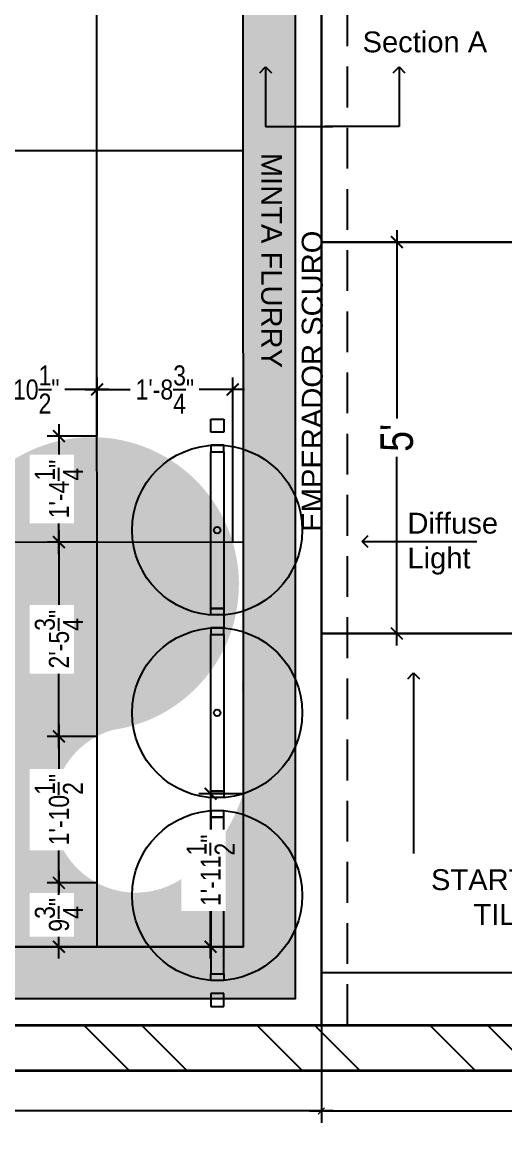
# Model space of a CAD drawing. Header units: inches. Extents: x -109431 to 29005, y -34715 to -1756.
# Drawn here: x -53473.9 to -53399.9, y -17464.5 to -17294.6 of the extents above; entities that cross this region are included whole.
import ezdxf
from ezdxf.lldxf.tags import DXFTag

# ---------------------------------------------------------------- set-up
doc = ezdxf.new("R2010")
doc.units = ezdxf.units.IN
doc.header["$LTSCALE"] = 0.05
doc.header["$MEASUREMENT"] = 0
doc.header["$PDMODE"] = 3
doc.header["$PDSIZE"] = -4
for name, pattern in [('A2-XREF-115_FURN$0$HIDDEN', [0.375, 0.25, -0.125]), ('ACAD_ISO03W100', [30, 12, -18]), ('DASHED2', [0.375, 0.25, -0.125])]:
    doc.linetypes.add(name, pattern=pattern)
doc.layers.get('Defpoints').update_dxf_attribs({"linetype": 'DASHED2'})
for name, color, linetype in [('Flooring Hatch', 251, 'Continuous'), ('Flooring Layout', 7, 'Continuous'), ('Furniture Layout Dotted', 8, 'Continuous'), ('Furniture text & dimension', 7, 'Continuous')]:
    doc.layers.add(name, color=color, linetype=linetype)
for name, color, linetype, lineweight in [('FURNITURE', 1, 'Continuous', 18), ('hatch', 7, 'Continuous', 25), ('WALL', 7, 'Continuous', 35)]:
    doc.layers.add(name, color=color, linetype=linetype, lineweight=lineweight)
doc.styles.add('9-128OF1-4', font='ARIALN.TTF', dxfattribs={"height": 3.0792})
doc.styles.add('PDF Arial', font='arial.ttf')
doc.styles.add('style2', font='stylu.ttf')
tags = doc.linetypes.add('A2-XREF-115_FURN$0$DASHED', pattern=[0.75, 0.5, -0.25]).pattern_tags.tags
tags[6:7] = [DXFTag(74, 4), DXFTag(75, 0), DXFTag(340, '0'), DXFTag(46, 1.0), DXFTag(50, 0.0), DXFTag(44, 0.0), DXFTag(45, 0.0)]
tags[4:5] = [DXFTag(74, 4), DXFTag(75, 0), DXFTag(340, '0'), DXFTag(46, 1.0), DXFTag(50, 0.0), DXFTag(44, 0.0), DXFTag(45, 0.0)]
doc.dimstyles.new('DIM 1-4', dxfattribs={"dimtxt": 3.0792, "dimasz": 1.82, "dimexe": 1.82, "dimexo": 0, "dimgap": 0.09, "dimtad": 0, "dimzin": 0, "dimdsep": 46, "dimlunit": 4, "dimtxsty": '9-128OF1-4', "dimblk": 'ARCHTICK', "dimcen": 1.8125, "dimdle": 1.82, "dimclrd": 8, "dimclre": 8, "dimadec": 0, "dimazin": 0, "dimtfac": 1, "dimtofl": 0, "dimtmove": 0, "dimatfit": 3, "dimldrblk": 'OPEN90', "dimfxl": 1, "dimtolj": 1, "dimtzin": 0, "dimlwd": -1, "dimarcsym": 0})

# ---------------------------------------------------------------- blocks, each defined once
blk = doc.blocks.new('atlantis')
at = {"layer": 'Furniture Layout Dotted', "linetype": 'A2-XREF-115_FURN$0$DASHED', "ltscale": 250}
for p, q in [((-54415.28, -15586.21), (-54415.28, -15791.92)), ((-54432.25, -15701.06), (-54432.25, -15699.06)), ((-54432.25, -15699.06), (-54430.25, -15699.06)), ((-54430.25, -15699.06), (-54430.25, -15701.06)), ((-54430.25, -15701.06), (-54432.25, -15701.06)), ((-54430.25, -15703.06), (-54432.25, -15703.06)), ((-54432.25, -15703.06), (-54432.25, -15704.06)), ((-54430.25, -15704.06), (-54430.25, -15703.06)), ((-54432.25, -15728.06), (-54432.25, -15704.06)), ((-54432.25, -15704.06), (-54430.25, -15704.06)), ((-54432.25, -15704.06), (-54430.25, -15704.06)), ((-54430.25, -15704.06), (-54430.25, -15728.06)), ((-54430.25, -15728.06), (-54432.25, -15728.06)), ((-54432.25, -15729.06), (-54432.25, -15728.06)), ((-54432.25, -15728.06), (-54430.25, -15728.06)), ((-54430.25, -15729.06), (-54432.25, -15729.06)), ((-54430.25, -15728.06), (-54430.25, -15729.06)), ((-54430.25, -15729.06), (-54430.25, -15731.06)), ((-54430.25, -15731.06), (-54432.25, -15731.06)), ((-54432.25, -15731.06), (-54432.25, -15732.06)), ((-54432.25, -15756.06), (-54432.25, -15732.06)), ((-54432.25, -15732.06), (-54430.25, -15732.06)), ((-54432.25, -15732.06), (-54430.25, -15732.06)), ((-54430.25, -15732.06), (-54430.25, -15731.06)), ((-54430.25, -15732.06), (-54430.25, -15756.06)), ((-54430.25, -15756.06), (-54432.25, -15756.06)), ((-54432.25, -15757.06), (-54432.25, -15756.06)), ((-54432.25, -15756.06), (-54430.25, -15756.06)), ((-54430.25, -15756.06), (-54430.25, -15757.06)), ((-54430.25, -15757.06), (-54432.25, -15757.06)), ((-54430.25, -15759.06), (-54432.25, -15759.06)), ((-54432.25, -15759.06), (-54432.25, -15760.06)), ((-54430.25, -15760.06), (-54430.25, -15759.06)), ((-54430.25, -15760.06), (-54432.25, -15760.06)), ((-54432.25, -15760.06), (-54432.25, -15784.06)), ((-54432.25, -15760.06), (-54430.25, -15760.06)), ((-54430.25, -15784.06), (-54430.25, -15760.06)), ((-54432.25, -15784.06), (-54430.25, -15784.06)), ((-54432.25, -15785.06), (-54432.25, -15784.06)), ((-54432.25, -15784.06), (-54430.25, -15784.06)), ((-54430.25, -15785.06), (-54432.25, -15785.06)), ((-54430.25, -15784.06), (-54430.25, -15785.06)), ((-54258.95, -15783.92), (-54415.28, -15783.92)), ((-54430.25, -15787.06), (-54432.25, -15787.06)), ((-54432.25, -15787.06), (-54432.25, -15789.06)), ((-54430.25, -15789.06), (-54430.25, -15787.06)), ((-54432.25, -15789.06), (-54430.25, -15789.06)), ((-54660.71, -15791.88), (-54231.92, -15791.94))]:
    blk.add_line(p, q, dxfattribs=at)
for centre, radius in [((-54431.25, -15716.06), 13.04), ((-54431.25, -15716.06), 0.5), ((-54431.25, -15744.06), 13.04), ((-54431.25, -15744.06), 0.5), ((-54431.25, -15772.06), 13.04), ((-54431.25, -15772.06), 0.5)]:
    blk.add_circle(centre, radius, dxfattribs=at)
blk = doc.blocks.new('_ArchTick')
at = {"color": 0, "const_width": 0.15}
blk.add_lwpolyline([(-0.5, -0.5), (0.5, 0.5)], dxfattribs=at)
blk = doc.blocks.new('*D312')
at = {"layer": 'Defpoints', "color": 0, "ltscale": 50, "transparency": 16777216}
for p in [(-53484.88, -17350.87), (-53462.43, -17358.01), (-53484.88, -17374.24)]:
    blk.add_point(p, dxfattribs=at)
at = {"layer": 'Flooring Layout', "color": 8, "linetype": 'ACAD_ISO03W100', "lineweight": -2, "ltscale": 50, "transparency": 16777216}
for p, q in [((-53484.88, -17374.24), (-53484.88, -17349.05)), ((-53462.43, -17358.01), (-53462.43, -17349.05))]:
    blk.add_line(p, q, dxfattribs=at)
at = {"layer": 'Flooring Layout', "color": 8, "linetype": 'ACAD_ISO03W100', "ltscale": 50, "transparency": 16777216}
for p, q in [((-53486.7, -17350.87), (-53478.89, -17350.87)), ((-53460.61, -17350.87), (-53468.42, -17350.87))]:
    blk.add_line(p, q, dxfattribs=at)
at = {"layer": 'Flooring Layout', "color": 8, "ltscale": 50, "transparency": 16777216, "xscale": 1.82, "yscale": 1.82, "zscale": 1.82, "rotation": 180}
blk.add_blockref('_ArchTick', (-53484.88, -17350.87), dxfattribs=at)
at = {"layer": 'Flooring Layout', "color": 8, "ltscale": 50, "transparency": 16777216, "xscale": 1.82, "yscale": 1.82, "zscale": 1.82}
blk.add_blockref('_ArchTick', (-53462.43, -17350.87), dxfattribs=at)
at = {"layer": 'Flooring Layout', "color": 0, "ltscale": 50, "transparency": 16777216, "insert": (-53473.66, -17350.87), "char_height": 3.0792, "attachment_point": 5, "style": '9-128OF1-4', "bg_fill": 3, "box_fill_scale": 1.25, "bg_fill_color": 256, "bg_fill_true_color": 13158600, "bg_fill_transparency": 0}
blk.add_mtext('\\A1;1\'-10{\\H1x;\\S1/2;}"', dxfattribs=at)
blk = doc.blocks.new('_Open90')
at = {"color": 0, "linetype": 'ByBlock', "lineweight": -2}
for p, q in [((0, 0), (-1, 0)), ((-0.5, 0.5), (0, 0)), ((0, 0), (-0.5, -0.5))]:
    blk.add_line(p, q, dxfattribs=at)
blk = doc.blocks.new('*D313')
at = {"layer": 'Defpoints', "color": 0, "ltscale": 50, "transparency": 16777216}
for p in [(-53441.64, -17350.87), (-53462.43, -17358.01), (-53441.64, -17374.24)]:
    blk.add_point(p, dxfattribs=at)
at = {"layer": 'Flooring Layout', "color": 8, "linetype": 'ACAD_ISO03W100', "lineweight": -2, "ltscale": 50, "transparency": 16777216}
for p, q in [((-53462.43, -17358.01), (-53462.43, -17349.05)), ((-53441.64, -17374.24), (-53441.64, -17349.05))]:
    blk.add_line(p, q, dxfattribs=at)
at = {"layer": 'Flooring Layout', "color": 8, "linetype": 'ACAD_ISO03W100', "ltscale": 50, "transparency": 16777216}
for p, q in [((-53464.25, -17350.87), (-53456.33, -17350.87)), ((-53439.82, -17350.87), (-53447.74, -17350.87))]:
    blk.add_line(p, q, dxfattribs=at)
at = {"layer": 'Flooring Layout', "color": 8, "ltscale": 50, "transparency": 16777216, "xscale": 1.82, "yscale": 1.82, "zscale": 1.82, "rotation": 180}
blk.add_blockref('_ArchTick', (-53462.43, -17350.87), dxfattribs=at)
at = {"layer": 'Flooring Layout', "color": 8, "ltscale": 50, "transparency": 16777216, "xscale": 1.82, "yscale": 1.82, "zscale": 1.82}
blk.add_blockref('_ArchTick', (-53441.64, -17350.87), dxfattribs=at)
at = {"layer": 'Flooring Layout', "color": 0, "ltscale": 50, "transparency": 16777216, "insert": (-53452.04, -17350.87), "char_height": 3.0792, "attachment_point": 5, "style": '9-128OF1-4', "bg_fill": 3, "box_fill_scale": 1.25, "bg_fill_color": 256, "bg_fill_true_color": 13158600, "bg_fill_transparency": 0}
blk.add_mtext('\\A1;1\'-8{\\H1x;\\S3/4;}"', dxfattribs=at)
blk = doc.blocks.new('*D330')
at = {"layer": 'Defpoints', "color": 0, "ltscale": 50, "transparency": 16777216}
for p in [(-53462.42, -17426.47), (-53468.28, -17436.27), (-53462.42, -17436.27)]:
    blk.add_point(p, dxfattribs=at)
at = {"layer": 'Flooring Layout', "color": 8, "linetype": 'ACAD_ISO03W100', "ltscale": 50, "transparency": 16777216}
for p, q in [((-53468.28, -17424.65), (-53468.28, -17428.87)), ((-53468.28, -17438.09), (-53468.28, -17433.88))]:
    blk.add_line(p, q, dxfattribs=at)
at = {"layer": 'Flooring Layout', "color": 8, "linetype": 'ACAD_ISO03W100', "lineweight": -2, "ltscale": 50, "transparency": 16777216}
for p, q in [((-53462.42, -17426.47), (-53470.1, -17426.47)), ((-53462.42, -17436.27), (-53470.1, -17436.27))]:
    blk.add_line(p, q, dxfattribs=at)
at = {"layer": 'Flooring Layout', "color": 8, "ltscale": 50, "transparency": 16777216, "xscale": 1.82, "yscale": 1.82, "zscale": 1.82}
for p, rotation in [((-53468.28, -17426.47), 90), ((-53468.28, -17436.27), 270)]:
    blk.add_blockref('_ArchTick', p, dxfattribs=dict(at, rotation=rotation))
at = {"layer": 'Flooring Layout', "color": 0, "ltscale": 50, "transparency": 16777216, "insert": (-53468.28, -17431.37), "char_height": 3.0792, "attachment_point": 5, "rotation": 90, "style": '9-128OF1-4', "bg_fill": 3, "box_fill_scale": 1.25, "bg_fill_color": 256, "bg_fill_true_color": 13158600, "bg_fill_transparency": 0}
blk.add_mtext('\\A1;9{\\H1x;\\S3/4;}"', dxfattribs=at)
blk = doc.blocks.new('*D331')
at = {"layer": 'Defpoints', "color": 0, "ltscale": 50, "transparency": 16777216}
for p in [(-53468.28, -17404.03), (-53462.43, -17404.03), (-53462.42, -17426.47)]:
    blk.add_point(p, dxfattribs=at)
at = {"layer": 'Flooring Layout', "color": 8, "linetype": 'ACAD_ISO03W100', "ltscale": 50, "transparency": 16777216}
for p, q in [((-53468.28, -17402.21), (-53468.28, -17410.01)), ((-53468.28, -17428.29), (-53468.28, -17420.49))]:
    blk.add_line(p, q, dxfattribs=at)
at = {"layer": 'Flooring Layout', "color": 8, "linetype": 'ACAD_ISO03W100', "lineweight": -2, "ltscale": 50, "transparency": 16777216}
for p, q in [((-53462.43, -17404.03), (-53470.1, -17404.03)), ((-53462.42, -17426.47), (-53470.1, -17426.47))]:
    blk.add_line(p, q, dxfattribs=at)
at = {"layer": 'Flooring Layout', "color": 8, "ltscale": 50, "transparency": 16777216, "xscale": 1.82, "yscale": 1.82, "zscale": 1.82}
for p, rotation in [((-53468.28, -17404.03), 90), ((-53468.28, -17426.47), 270)]:
    blk.add_blockref('_ArchTick', p, dxfattribs=dict(at, rotation=rotation))
at = {"layer": 'Flooring Layout', "color": 0, "ltscale": 50, "transparency": 16777216, "insert": (-53468.28, -17415.25), "char_height": 3.0792, "attachment_point": 5, "rotation": 90, "style": '9-128OF1-4', "bg_fill": 3, "box_fill_scale": 1.25, "bg_fill_color": 256, "bg_fill_true_color": 13158600, "bg_fill_transparency": 0}
blk.add_mtext('\\A1;1\'-10{\\H1x;\\S1/2;}"', dxfattribs=at)
blk = doc.blocks.new('*D332')
at = {"layer": 'Defpoints', "color": 0, "ltscale": 50, "transparency": 16777216}
for p in [(-53468.28, -17374.24), (-53462.43, -17374.24), (-53462.43, -17404.03)]:
    blk.add_point(p, dxfattribs=at)
at = {"layer": 'Flooring Layout', "color": 8, "linetype": 'ACAD_ISO03W100', "ltscale": 50, "transparency": 16777216}
for p, q in [((-53468.28, -17372.42), (-53468.28, -17384.7)), ((-53468.28, -17405.85), (-53468.28, -17393.56))]:
    blk.add_line(p, q, dxfattribs=at)
at = {"layer": 'Flooring Layout', "color": 8, "linetype": 'ACAD_ISO03W100', "lineweight": -2, "ltscale": 50, "transparency": 16777216}
for p, q in [((-53462.43, -17374.24), (-53470.1, -17374.24)), ((-53462.43, -17404.03), (-53470.1, -17404.03))]:
    blk.add_line(p, q, dxfattribs=at)
at = {"layer": 'Flooring Layout', "color": 8, "ltscale": 50, "transparency": 16777216, "xscale": 1.82, "yscale": 1.82, "zscale": 1.82}
for p, rotation in [((-53468.28, -17374.24), 90), ((-53468.28, -17404.03), 270)]:
    blk.add_blockref('_ArchTick', p, dxfattribs=dict(at, rotation=rotation))
at = {"layer": 'Flooring Layout', "color": 0, "ltscale": 50, "transparency": 16777216, "insert": (-53468.28, -17389.13), "char_height": 3.0792, "attachment_point": 5, "rotation": 90, "style": '9-128OF1-4', "bg_fill": 3, "box_fill_scale": 1.25, "bg_fill_color": 256, "bg_fill_true_color": 13158600, "bg_fill_transparency": 0}
blk.add_mtext('\\A1;2\'-5{\\H1x;\\S3/4;}"', dxfattribs=at)
blk = doc.blocks.new('*D333')
at = {"layer": 'Defpoints', "color": 0, "ltscale": 50, "transparency": 16777216}
for p in [(-53468.28, -17358.01), (-53462.43, -17358.01), (-53462.43, -17374.24)]:
    blk.add_point(p, dxfattribs=at)
at = {"layer": 'Flooring Layout', "color": 8, "linetype": 'ACAD_ISO03W100', "ltscale": 50, "transparency": 16777216}
for p, q in [((-53468.28, -17356.19), (-53468.28, -17361.83)), ((-53468.28, -17376.06), (-53468.28, -17370.41))]:
    blk.add_line(p, q, dxfattribs=at)
at = {"layer": 'Flooring Layout', "color": 8, "linetype": 'ACAD_ISO03W100', "lineweight": -2, "ltscale": 50, "transparency": 16777216}
for p, q in [((-53462.43, -17358.01), (-53470.1, -17358.01)), ((-53462.43, -17374.24), (-53470.1, -17374.24))]:
    blk.add_line(p, q, dxfattribs=at)
at = {"layer": 'Flooring Layout', "color": 8, "ltscale": 50, "transparency": 16777216, "xscale": 1.82, "yscale": 1.82, "zscale": 1.82}
for p, rotation in [((-53468.28, -17358.01), 90), ((-53468.28, -17374.24), 270)]:
    blk.add_blockref('_ArchTick', p, dxfattribs=dict(at, rotation=rotation))
at = {"layer": 'Flooring Layout', "color": 0, "ltscale": 50, "transparency": 16777216, "insert": (-53468.28, -17366.12), "char_height": 3.0792, "attachment_point": 5, "rotation": 90, "style": '9-128OF1-4', "bg_fill": 3, "box_fill_scale": 1.25, "bg_fill_color": 256, "bg_fill_true_color": 13158600, "bg_fill_transparency": 0}
blk.add_mtext('\\A1;1\'-4{\\H1x;\\S1/4;}"', dxfattribs=at)
blk = doc.blocks.new('*D334')
at = {"layer": 'Defpoints', "color": 0, "ltscale": 50, "transparency": 16777216}
for p in [(-53440.05, -17412.83), (-53445.02, -17436.27), (-53440.04, -17436.27)]:
    blk.add_point(p, dxfattribs=at)
at = {"layer": 'Flooring Layout', "color": 8, "linetype": 'ACAD_ISO03W100', "ltscale": 50, "transparency": 16777216}
for p, q in [((-53445.02, -17411.01), (-53445.02, -17419.31)), ((-53445.02, -17438.09), (-53445.02, -17429.79))]:
    blk.add_line(p, q, dxfattribs=at)
at = {"layer": 'Flooring Layout', "color": 8, "linetype": 'ACAD_ISO03W100', "lineweight": -2, "ltscale": 50, "transparency": 16777216}
for p, q in [((-53440.05, -17412.83), (-53446.84, -17412.83)), ((-53440.04, -17436.27), (-53446.84, -17436.27))]:
    blk.add_line(p, q, dxfattribs=at)
at = {"layer": 'Flooring Layout', "color": 8, "ltscale": 50, "transparency": 16777216, "xscale": 1.82, "yscale": 1.82, "zscale": 1.82}
for p, rotation in [((-53445.02, -17412.83), 90), ((-53445.02, -17436.27), 270)]:
    blk.add_blockref('_ArchTick', p, dxfattribs=dict(at, rotation=rotation))
at = {"layer": 'Flooring Layout', "color": 0, "ltscale": 50, "transparency": 16777216, "insert": (-53445.02, -17424.55), "char_height": 3.0792, "attachment_point": 5, "rotation": 90, "style": '9-128OF1-4', "bg_fill": 3, "box_fill_scale": 1.25, "bg_fill_color": 256, "bg_fill_true_color": 13158600, "bg_fill_transparency": 0}
blk.add_mtext('\\A1;1\'-11{\\H1x;\\S1/2;}"', dxfattribs=at)
blk = doc.blocks.new('*D335')
at = {"layer": 'Defpoints', "color": 0, "ltscale": 50, "transparency": 16777216}
for p in [(-53416.47, -17328.27), (-53416.47, -17388.27), (-53416.47, -17388.27)]:
    blk.add_point(p, dxfattribs=at)
at = {"layer": 'Flooring Layout', "color": 8, "linetype": 'ACAD_ISO03W100', "ltscale": 50, "transparency": 16777216}
for p, q in [((-53416.47, -17326.45), (-53416.47, -17356.29)), ((-53416.47, -17390.09), (-53416.47, -17360.24))]:
    blk.add_line(p, q, dxfattribs=at)
at = {"layer": 'Flooring Layout', "color": 8, "linetype": 'ACAD_ISO03W100', "lineweight": -2, "ltscale": 50, "transparency": 16777216}
for p, q in [((-53416.47, -17328.27), (-53418.29, -17328.27)), ((-53416.47, -17388.27), (-53418.29, -17388.27))]:
    blk.add_line(p, q, dxfattribs=at)
at = {"layer": 'Flooring Layout', "color": 8, "ltscale": 50, "transparency": 16777216, "xscale": 1.82, "yscale": 1.82, "zscale": 1.82}
for p, rotation in [((-53416.47, -17328.27), 90), ((-53416.47, -17388.27), 270)]:
    blk.add_blockref('_ArchTick', p, dxfattribs=dict(at, rotation=rotation))
at = {"layer": 'Flooring Layout', "color": 0, "ltscale": 50, "transparency": 16777216, "insert": (-53416.47, -17358.27), "char_height": 3.0792, "attachment_point": 5, "rotation": 90, "style": '9-128OF1-4', "bg_fill": 3, "box_fill_scale": 1.25, "bg_fill_color": 256, "bg_fill_true_color": 13158600, "bg_fill_transparency": 0}
blk.add_mtext("\\A1;{\\H1.6238x;5'}", dxfattribs=at)
blk = doc.blocks.new('*D338')
at = {"layer": 'Defpoints', "color": 0, "ltscale": 50, "transparency": 16777216}
for p in [(-53428.04, -17448.27), (-53610.42, -17449.91), (-53428.04, -17461.43)]:
    blk.add_point(p, dxfattribs=at)
at = {"layer": 'Furniture text & dimension', "color": 8, "lineweight": -2, "ltscale": 50, "transparency": 16777216}
for p, q in [((-53428.04, -17448.27), (-53428.04, -17463.25)), ((-53610.42, -17449.91), (-53610.42, -17463.25))]:
    blk.add_line(p, q, dxfattribs=at)
at = {"layer": 'Furniture text & dimension', "color": 8, "ltscale": 50, "transparency": 16777216}
for p, q in [((-53612.24, -17461.43), (-53527.83, -17461.43)), ((-53426.22, -17461.43), (-53510.64, -17461.43))]:
    blk.add_line(p, q, dxfattribs=at)
at = {"layer": 'Furniture text & dimension', "color": 8, "ltscale": 50, "transparency": 16777216, "rotation": 180}
blk.add_blockref('_ArchTick', (-53610.42, -17461.43), dxfattribs=at)
at = {"layer": 'Furniture text & dimension', "color": 8, "ltscale": 50, "transparency": 16777216}
blk.add_blockref('_ArchTick', (-53428.04, -17461.43), dxfattribs=at)
at = {"layer": 'Furniture text & dimension', "color": 0, "ltscale": 50, "transparency": 16777216, "insert": (-53519.23, -17461.43), "char_height": 3, "attachment_point": 5, "style": 'style2'}
blk.add_mtext('\\A1;15\'-2{\\H1x;\\S3#8;}"', dxfattribs=at)
blk = doc.blocks.new('*D358')
at = {"layer": 'Defpoints', "color": 0, "ltscale": 50, "transparency": 16777216}
for p in [(-53428.04, -17448.27), (-53244.68, -17448.29), (-53244.68, -17461.43)]:
    blk.add_point(p, dxfattribs=at)
at = {"layer": 'Furniture text & dimension', "color": 8, "lineweight": -2, "ltscale": 50, "transparency": 16777216}
for p, q in [((-53428.04, -17448.27), (-53428.04, -17463.25)), ((-53244.68, -17448.29), (-53244.68, -17463.25))]:
    blk.add_line(p, q, dxfattribs=at)
at = {"layer": 'Furniture text & dimension', "color": 8, "ltscale": 50, "transparency": 16777216}
for p, q in [((-53429.86, -17461.43), (-53344.96, -17461.43)), ((-53242.86, -17461.43), (-53327.77, -17461.43))]:
    blk.add_line(p, q, dxfattribs=at)
at = {"layer": 'Furniture text & dimension', "color": 8, "ltscale": 50, "transparency": 16777216, "rotation": 180}
blk.add_blockref('_ArchTick', (-53428.04, -17461.43), dxfattribs=at)
at = {"layer": 'Furniture text & dimension', "color": 8, "ltscale": 50, "transparency": 16777216}
blk.add_blockref('_ArchTick', (-53244.68, -17461.43), dxfattribs=at)
at = {"layer": 'Furniture text & dimension', "color": 0, "ltscale": 50, "transparency": 16777216, "insert": (-53336.36, -17461.43), "char_height": 3, "attachment_point": 5, "style": 'style2'}
blk.add_mtext('\\A1;15\'-3{\\H1x;\\S3#8;}"', dxfattribs=at)

msp = doc.modelspace()

# ---------------------------------------------------------------- hatches: boundary and pattern name
at = {"layer": 'Flooring Hatch', "ltscale": 50, "true_color": 0x939598}
h = msp.add_hatch(color=252, dxfattribs=at)
h.dxf.hatch_style = 1
h.paths.add_polyline_path([(-53432.0671, -17267.2335), (-53440.0671, -17267.2335), (-53440.04394, -17436.26858), (-53598.42274, -17436.26858), (-53598.42274, -17436.26118), (-53598.44768, -17254.2335), (-53444.22755, -17254.2335), (-53444.22755, -17250.2335), (-53432.06942, -17250.2335), (-53432.06997, -17246.2335), (-53606.44877, -17246.2335), (-53606.42164, -17444.26858), (-53432.04284, -17444.26858)])
h = msp.add_hatch(color=252, dxfattribs=at)
h.dxf.hatch_style = 1
edge = h.paths.add_edge_path(flags=17)
edge.add_line((-53440.0423, -17398.66508), (-53440.0423, -17394.39326))
edge.add_arc((-53426.73476, -17396.52917), 13.47786, 170.8815829, 189.1184171)
edge = h.paths.add_edge_path()
edge.add_line((-53440.0423, -17436.26858), (-53440.0423, -17412.75665))
edge.add_arc((-53463.69803, -17405.58414), 24.7192, 311.0987348, 343.1324884, ccw=False)
edge.add_arc((-53456.47819, -17415.253), 12.71989, 106.3275358, 315.2247465, ccw=False)
edge.add_arc((-53463.23682, -17380.72258), 22.54926, 278.1140987, 525.6090517)
edge.add_arc((-53505.37004, -17374.77782), 20.29436, 227.7775055, 359.0388098, ccw=False)
edge.add_arc((-53505.90781, -17371.87615), 22.20628, 149.6625461, 233.8475611, ccw=False)
edge.add_arc((-53555.03493, -17339.23082), 36.83623, 324.4269562, 457.1545705)
edge.add_arc((-53551.75103, -17336.28674), 34.51497, 103.1832978, 248.8567444)
edge.add_arc((-53573.23246, -17401.16517), 33.91182, -1.1382231, 74.553803, ccw=False)
edge.add_arc((-53571.89709, -17400.97395), 32.58123, 215.5026642, 358.4789252, ccw=False)
edge.add_line((-53598.4211, -17419.8952), (-53598.4211, -17436.26858))
edge.add_line((-53598.4211, -17436.26858), (-53440.0423, -17436.26858))
at = {"layer": 'hatch', "ltscale": 0.25}
h = msp.add_hatch(dxfattribs=at)
h.set_pattern_fill('ANSI32', color=8, scale=50, angle=270)
h.set_pattern_definition([(315, (-1616.29, 0.002), (13.258252, 13.258252), []), (315, (-1616.29, -8.837), (13.258252, 13.258252), [])])
h.paths.add_polyline_path([(-53244.68125, -17218.29479), (-53244.68125, -17448.29479), (-53673.47797, -17448.2335), (-53673.47797, -17455.2335), (-53234.68125, -17455.2335), (-53234.68125, -17186.2335), (-53417.45879, -17186.2335), (-53417.45879, -17196.2335), (-53393.47755, -17196.2335), (-53381.97755, -17196.2335), (-53381.97755, -17207.2335), (-53283.18125, -17215.19303), (-53271.68125, -17216.11953)])
h.paths.add_polyline_path([(-53272.09569, -17215.08883), (-53272.09569, -17222.18024), (-53263.85285, -17222.18024), (-53263.85285, -17215.08883)], flags=24)

# ---------------------------------------------------------------- linework, layer by layer
at = {"layer": 'Flooring Layout', "ltscale": 50}
for p, q in [((-53428.0423, -17448.26858), (-53428.0423, -17196.2335)), ((-53598.42274, -17436.26118), (-53440.04394, -17436.26858)), ((-53428.0423, -17448.26858), (-53244.68125, -17448.29479))]:
    msp.add_line(p, q, dxfattribs=at)
at = {"layer": 'Flooring Layout', "color": 40, "linetype": 'A2-XREF-115_FURN$0$HIDDEN', "ltscale": 500, "true_color": 0xf8d731}
msp.add_line((-53424.03901, -17448.26915), (-53424.01633, -17229.11947), dxfattribs=at)
at = {"layer": 'Flooring Layout', "color": 9, "ltscale": 50, "true_color": 0xc7c8ca}
for p, q in [((-53462.42274, -17436.26858), (-53462.44768, -17254.2335)), ((-53598.43946, -17314.23163), (-53440.03861, -17314.23903)), ((-53598.43124, -17374.23163), (-53440.04141, -17374.23903))]:
    msp.add_line(p, q, dxfattribs=at)
at = {"layer": 'Flooring Layout', "color": 8, "ltscale": 50}
for points in [[(-53610.44932, -17242.2335), (-53428.07052, -17242.2335), (-53428.0423, -17448.26858), (-53610.4211, -17448.26858)], [(-53606.44877, -17246.2335), (-53432.06997, -17246.2335), (-53432.04284, -17444.26858), (-53606.42164, -17444.26858)], [(-53598.44768, -17254.2335), (-53440.06888, -17254.2335), (-53440.04394, -17436.26858), (-53598.42274, -17436.26858)]]:
    msp.add_lwpolyline(points, close=True, dxfattribs=at)
at = {"layer": 'Flooring Layout', "color": 9, "ltscale": 50, "true_color": 0xc7c8ca}
for points in [[(-53380.0423, -17268.26858), (-53428.0423, -17268.26858), (-53428.0423, -17328.26858), (-53380.0423, -17328.26858)], [(-53380.0423, -17328.26858), (-53428.0423, -17328.26858), (-53428.0423, -17388.26858), (-53380.0423, -17388.26858)], [(-53380.0423, -17388.26858), (-53428.0423, -17388.26858), (-53428.0423, -17448.26858), (-53380.0423, -17448.26858)]]:
    msp.add_lwpolyline(points, close=True, dxfattribs=at)
at = {"layer": 'FURNITURE', "linetype": 'A2-XREF-115_FURN$0$DASHED', "ltscale": 250}
msp.add_line((-53428.0423, -17242.56577), (-53428.0423, -17448.26858), dxfattribs=at)
at = {"layer": 'WALL', "ltscale": 0.25}
for p, q in [((-53673.47755, -17448.2335), (-53244.68125, -17448.29479)), ((-53855.97755, -17455.2335), (-53234.68125, -17455.2335))]:
    msp.add_line(p, q, dxfattribs=at)

# ---------------------------------------------------------------- block references
at = {"layer": 'FURNITURE'}
msp.add_blockref('atlantis', (987.23736, -1656.35358), dxfattribs=at)

# ---------------------------------------------------------------- texts
at = {"layer": 'Flooring Hatch', "color": 1, "char_height": 3.1965877, "attachment_point": 4, "style": 'PDF Arial'}
for s, insert, width in [('{\\C177;\\c8991017;Section A}', (-53421.72989, -17297.62198), 62.9199867), ('\\pi3.94734,t10.34051;STARTING\\P\\pi10.45281,t16.84598;TILE', (-53415.18415, -17428.65303), 29.9916857)]:
    msp.add_mtext(s, dxfattribs=dict(at, insert=insert, width=width))
for s, insert, width, rotation in [('MINTA FLURRY', (-53435.68414, -17314.59118), 45.3482862, 270), ('EMPERADOR SCURO', (-53429.42689, -17372.66421), 60.9127845, 90)]:
    msp.add_mtext(s, dxfattribs=dict(at, insert=insert, width=width, rotation=rotation))

# ---------------------------------------------------------------- dimensions: what is measured, and where the dimension line sits
at = {"layer": 'Furniture text & dimension', "ltscale": 50}
for base, p1, p2, picture, middle in [((-53428.0423, -17461.43137), (-53610.4211, -17449.9084), (-53428.0423, -17448.26858), '*D338', (-53519.2317, -17461.43137)), ((-53244.68125, -17461.43137), (-53428.0423, -17448.26858), (-53244.68125, -17448.29479), '*D358', (-53336.36177, -17461.43137))]:
    dim = msp.add_linear_dim(base=base, p1=p1, p2=p2, dimstyle='DIM 1-4', override={"dimtxt": 3, "dimasz": 1, "dimdec": 3, "dimtxsty": 'style2', "dimtdec": 3, "dimtmove": 1, "dimfxl": 0, "dimfrac": 1, "dimarcsym": 1}, dxfattribs=at)
    dim.commit()
    dim.dimension.update_dxf_attribs({"geometry": picture, "text_midpoint": middle})

# ---------------------------------------------------------------- leaders
at = {"layer": 'Flooring Layout', "ltscale": 50}
for points, override in [([(-53436.58967, -17301.40522), (-53436.58967, -17310.55796), (-53426.27914, -17310.55796)], {"dimclrd": 5, "dimfxl": 0.1875, "dimtfill": 1, "dimarcsym": 1}), ([(-53416.13303, -17301.40522), (-53416.13303, -17310.55796), (-53427.49099, -17310.55796)], {"dimgap": 0.09, "dimtad": 0, "dimclrd": 5, "dimfxl": 0.1875, "dimtfill": 1, "dimarcsym": 1}), ([(-53413.89178, -17394.28105), (-53413.89178, -17421.95009)], {"dimgap": 0.09, "dimtad": 0, "dimclrd": 1, "dimfxl": 0.1875, "dimtfill": 1, "dimarcsym": 1})]:
    msp.add_leader(points, dimstyle='DIM 1-4', override=override, dxfattribs=at)

# ---------------------------------------------------------------- next in the draw order: dimensions: what is measured, and where the dimension line sits
dim = msp.add_linear_dim(base=(-53416.47185, -17388.26858), p1=(-53416.47185, -17328.26858), p2=(-53416.47185, -17388.26858), angle=90, text='{\\H1.6238x;<>}', dimstyle='DIM 1-4', override={"dimfxl": 0.1875, "dimtfill": 1, "dimarcsym": 1}, dxfattribs=at)
dim.commit()
dim.dimension.update_dxf_attribs({"geometry": '*D335', "text_midpoint": (-53416.47185, -17358.26858)})
dim = msp.add_linear_dim(base=(-53484.8814, -17350.86745), p1=(-53462.43346, -17358.00628), p2=(-53484.8814, -17374.23694), dimstyle='DIM 1-4', override={"dimfxl": 0.1875, "dimtfill": 1, "dimarcsym": 1}, dxfattribs=at)
dim.commit()
dim.dimension.update_dxf_attribs({"geometry": '*D312', "text_midpoint": (-53473.65743, -17350.86745)})
for base, p1, p2, picture, middle in [((-53445.01663, -17436.26858), (-53440.04715, -17412.83174), (-53440.04394, -17436.26858), '*D334', (-53445.01663, -17424.55016)), ((-53468.28133, -17436.26753), (-53462.42408, -17426.4746), (-53462.42274, -17436.26753), '*D330', (-53468.28133, -17431.37107))]:
    dim = msp.add_linear_dim(base=base, p1=p1, p2=p2, angle=90, dimstyle='DIM 1-4', override={"dimfxl": 0.1875, "dimtfill": 1, "dimarcsym": 1}, dxfattribs=at)
    dim.commit()
    dim.dimension.update_dxf_attribs({"geometry": picture, "text_midpoint": middle})

# ---------------------------------------------------------------- next in the draw order: texts
at = {"layer": 'Flooring Hatch', "color": 1, "insert": (-53414.84706, -17374.49974), "char_height": 3.196588, "width": 62.9199867, "attachment_point": 4, "style": 'PDF Arial'}
msp.add_mtext('Diffuse\\PLight', dxfattribs=at)

# ---------------------------------------------------------------- next in the draw order: dimensions: what is measured, and where the dimension line sits
at = {"layer": 'Flooring Layout', "ltscale": 50}
dim = msp.add_linear_dim(base=(-53441.63829, -17350.86745), p1=(-53462.43346, -17358.00628), p2=(-53441.63829, -17374.23896), dimstyle='DIM 1-4', override={"dimtmove": 1, "dimfxl": 0.1875, "dimtfill": 1, "dimarcsym": 1}, dxfattribs=at)
dim.commit()
dim.dimension.update_dxf_attribs({"geometry": '*D313', "text_midpoint": (-53452.03587, -17350.86745)})
dim = msp.add_linear_dim(base=(-53468.28133, -17404.027), p1=(-53462.42408, -17426.4746), p2=(-53462.42716, -17404.027), angle=90, dimstyle='DIM 1-4', override={"dimtmove": 1, "dimfxl": 0.1875, "dimtfill": 1, "dimarcsym": 1}, dxfattribs=at)
dim.commit()
dim.dimension.update_dxf_attribs({"geometry": '*D331', "text_midpoint": (-53468.28133, -17415.2508)})

# ---------------------------------------------------------------- next in the draw order: leaders
msp.add_leader([(-53421.76686, -17374.17668), (-53404.227, -17374.17668)], dimstyle='DIM 1-4', override={"dimgap": 0.09, "dimtad": 0, "dimfxl": 0.1875, "dimtfill": 1, "dimarcsym": 1}, dxfattribs=at)

# ---------------------------------------------------------------- next in the draw order: dimensions: what is measured, and where the dimension line sits
dim = msp.add_linear_dim(base=(-53468.28133, -17374.23799), p1=(-53462.42716, -17404.027), p2=(-53462.43124, -17374.23799), angle=90, dimstyle='DIM 1-4', override={"dimtmove": 1, "dimfxl": 0.1875, "dimtfill": 1, "dimarcsym": 1}, dxfattribs=at)
dim.commit()
dim.dimension.update_dxf_attribs({"geometry": '*D332', "text_midpoint": (-53468.28133, -17389.13249)})

# ---------------------------------------------------------------- next in the draw order: dimensions: what is measured, and where the dimension line sits
dim = msp.add_linear_dim(base=(-53468.28133, -17358.00628), p1=(-53462.43124, -17374.23799), p2=(-53462.43346, -17358.00628), angle=90, dimstyle='DIM 1-4', override={"dimtmove": 1, "dimfxl": 0.1875, "dimtfill": 1, "dimarcsym": 1}, dxfattribs=at)
dim.commit()
dim.dimension.update_dxf_attribs({"geometry": '*D333', "text_midpoint": (-53468.28133, -17366.12213)})

doc.saveas('drawing.dxf')
